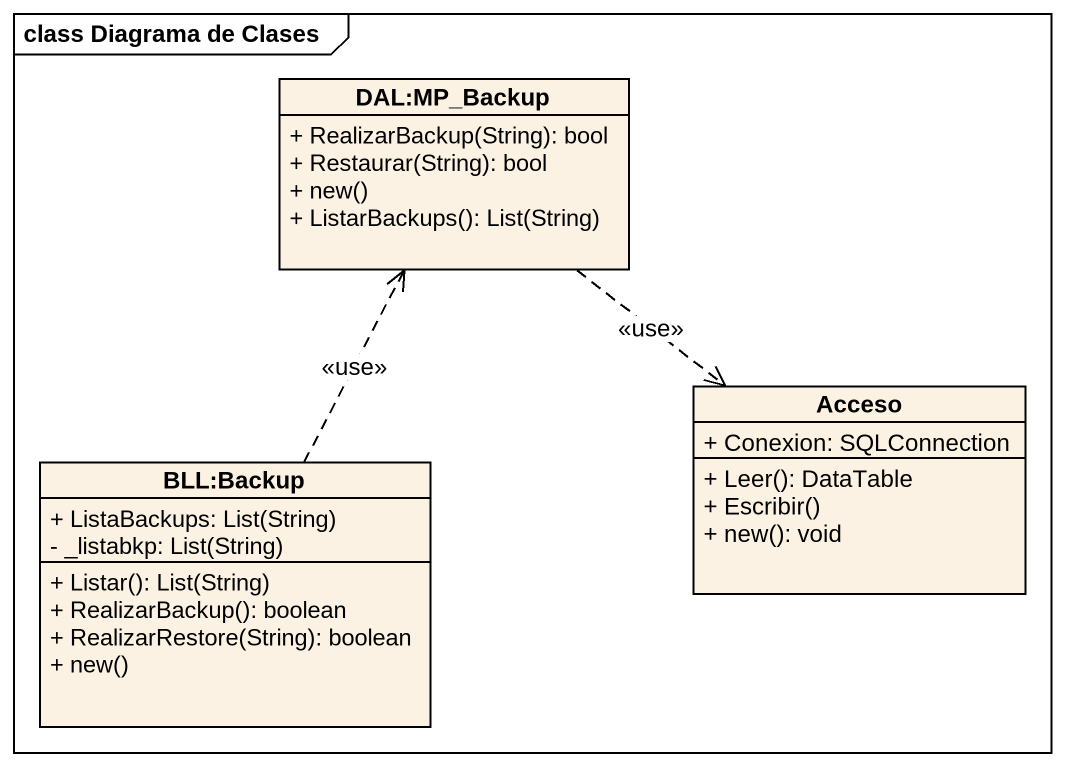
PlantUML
@startuml
mainframe class Diagrama de Clases
hide circle
hide empty members
skinparam classAttributeIconSize 0
class "DAL:MP_Backup" as DAL_MP_Backup {
  + RealizarBackup(String): bool
  + Restaurar(String): bool
  + new()
  + ListarBackups(): List(String)
}
class Acceso {
  + Conexion: SQLConnection
  + Leer(): DataTable
  + Escribir()
  + new(): void
}
class "BLL:Backup" as BLL_Backup {
  {field} + ListaBackups: List(String)
  {field} - _listabkp: List(String)
  + Listar(): List(String)
  + RealizarBackup(): boolean
  + RealizarRestore(String): boolean
  + new()
}
DAL_MP_Backup ..> Acceso : <<use>>
BLL_Backup .up.> DAL_MP_Backup : <<use>>
@enduml
